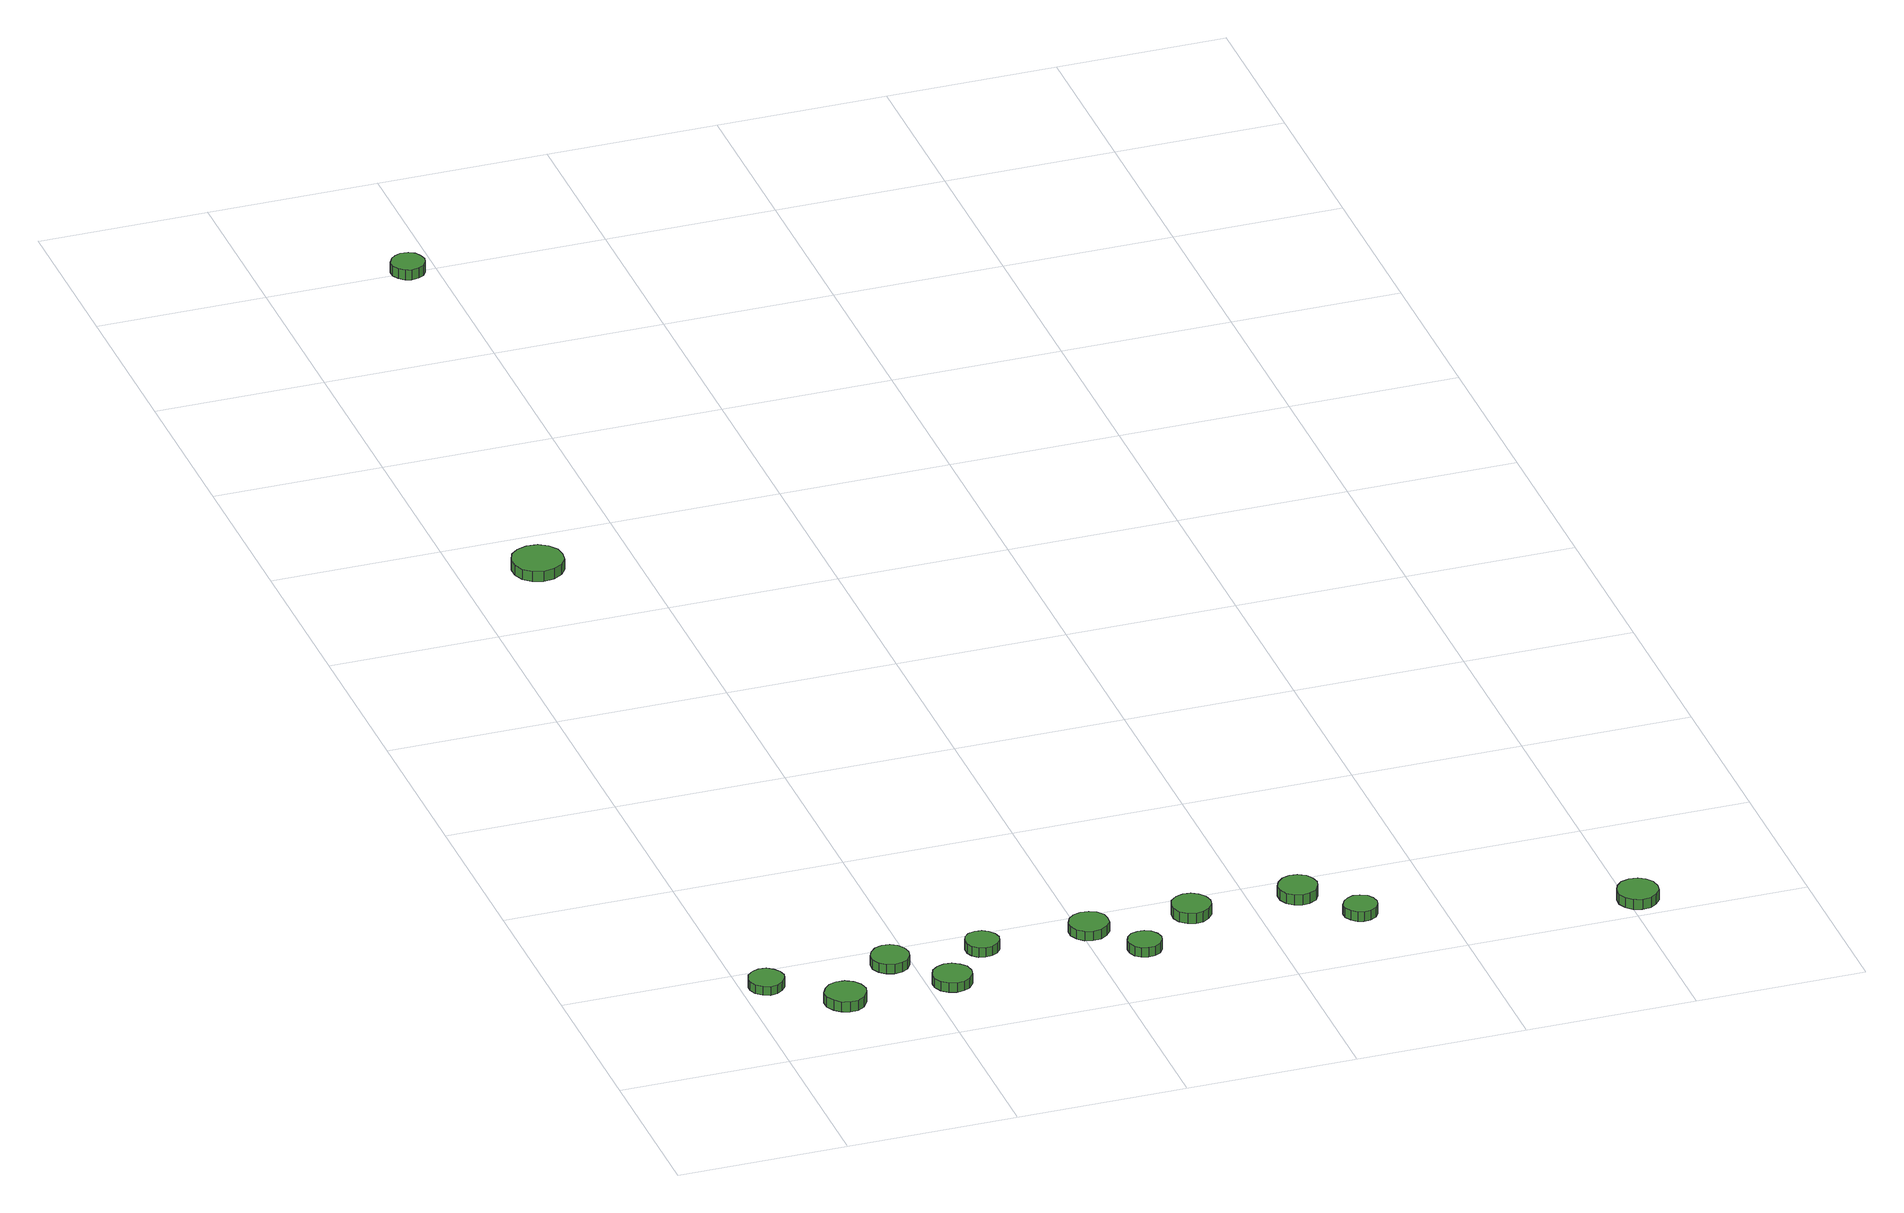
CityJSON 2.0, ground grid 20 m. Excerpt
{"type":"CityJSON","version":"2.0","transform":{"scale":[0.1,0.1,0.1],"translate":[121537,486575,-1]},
"CityObjects":{
"tree1":{"type":"SolitaryVegetationObject","attributes":{"function":"something"},"geometry":[{"type":"MultiSurface","lod":"1","boundaries":[[[0,1,2,3,4,5,6,7,8,9,10,11,12,13,14]],[[15,16,17,18,19,20,21,22,23,24,25,26,27,28,29]],[[0,29,28,1]],[[1,28,27,2]],[[2,27,26,3]],[[3,26,25,4]],[[4,25,24,5]],[[5,24,23,6]],[[6,23,22,7]],[[7,22,21,8]],[[8,21,20,9]],[[9,20,19,10]],[[10,19,18,11]],[[11,18,17,12]],[[12,17,16,13]],[[13,16,15,14]],[[14,15,29,0]]]}]},
"tree2":{"type":"SolitaryVegetationObject","attributes":{"function":"something"},"geometry":[{"type":"MultiSurface","lod":"1","boundaries":[[[30,31,32,33,34,35,36,37,38,39,40,41,42,43,44]],[[45,46,47,48,49,50,51,52,53,54,55,56,57,58,59]],[[30,59,58,31]],[[31,58,57,32]],[[32,57,56,33]],[[33,56,55,34]],[[34,55,54,35]],[[35,54,53,36]],[[36,53,52,37]],[[37,52,51,38]],[[38,51,50,39]],[[39,50,49,40]],[[40,49,48,41]],[[41,48,47,42]],[[42,47,46,43]],[[43,46,45,44]],[[44,45,59,30]]]}]},
"tree3":{"type":"SolitaryVegetationObject","attributes":{"function":"something"},"geometry":[{"type":"MultiSurface","lod":"1","boundaries":[[[60,61,62,63,64,65,66,67,68,69,70,71,72,73,74]],[[75,76,77,78,79,80,81,82,83,84,85,86,87,88,89]],[[60,89,88,61]],[[61,88,87,62]],[[62,87,86,63]],[[63,86,85,64]],[[64,85,84,65]],[[65,84,83,66]],[[66,83,82,67]],[[67,82,81,68]],[[68,81,80,69]],[[69,80,79,70]],[[70,79,78,71]],[[71,78,77,72]],[[72,77,76,73]],[[73,76,75,74]],[[74,75,89,60]]]}]},
"tree4":{"type":"SolitaryVegetationObject","attributes":{"function":"something"},"geometry":[{"type":"MultiSurface","lod":"1","boundaries":[[[90,91,92,93,94,95,96,97,98,99,100,101,102,103,104]],[[105,106,107,108,109,110,111,112,113,114,115,116,117,118,119]],[[90,119,118,91]],[[91,118,117,92]],[[92,117,116,93]],[[93,116,115,94]],[[94,115,114,95]],[[95,114,113,96]],[[96,113,112,97]],[[97,112,111,98]],[[98,111,110,99]],[[99,110,109,100]],[[100,109,108,101]],[[101,108,107,102]],[[102,107,106,103]],[[103,106,105,104]],[[104,105,119,90]]]}]},
"tree5":{"type":"SolitaryVegetationObject","attributes":{"function":"something"},"geometry":[{"type":"MultiSurface","lod":"1","boundaries":[[[120,121,122,123,124,125,126,127,128,129,130,131,132,133,134]],[[135,136,137,138,139,140,141,142,143,144,145,146,147,148,149]],[[120,149,148,121]],[[121,148,147,122]],[[122,147,146,123]],[[123,146,145,124]],[[124,145,144,125]],[[125,144,143,126]],[[126,143,142,127]],[[127,142,141,128]],[[128,141,140,129]],[[129,140,139,130]],[[130,139,138,131]],[[131,138,137,132]],[[132,137,136,133]],[[133,136,135,134]],[[134,135,149,120]]]}]},
"tree6":{"type":"SolitaryVegetationObject","attributes":{"function":"something"},"geometry":[{"type":"MultiSurface","lod":"1","boundaries":[[[150,151,152,153,154,155,156,157,158,159,160,161,162,163,164]],[[165,166,167,168,169,170,171,172,173,174,175,176,177,178,179]],[[150,179,178,151]],[[151,178,177,152]],[[152,177,176,153]],[[153,176,175,154]],[[154,175,174,155]],[[155,174,173,156]],[[156,173,172,157]],[[157,172,171,158]],[[158,171,170,159]],[[159,170,169,160]],[[160,169,168,161]],[[161,168,167,162]],[[162,167,166,163]],[[163,166,165,164]],[[164,165,179,150]]]}]},
"tree7":{"type":"SolitaryVegetationObject","attributes":{"function":"something"},"geometry":[{"type":"MultiSurface","lod":"1","boundaries":[[[180,181,182,183,184,185,186,187,188,189,190,191,192,193,194]],[[195,196,197,198,199,200,201,202,203,204,205,206,207,208,209]],[[180,209,208,181]],[[181,208,207,182]],[[182,207,206,183]],[[183,206,205,184]],[[184,205,204,185]],[[185,204,203,186]],[[186,203,202,187]],[[187,202,201,188]],[[188,201,200,189]],[[189,200,199,190]],[[190,199,198,191]],[[191,198,197,192]],[[192,197,196,193]],[[193,196,195,194]],[[194,195,209,180]]]}]},
"tree8":{"type":"SolitaryVegetationObject","attributes":{"function":"something"},"geometry":[{"type":"MultiSurface","lod":"1","boundaries":[[[210,211,212,213,214,215,216,217,218,219,220,221,222,223,224]],[[225,226,227,228,229,230,231,232,233,234,235,236,237,238,239]],[[210,239,238,211]],[[211,238,237,212]],[[212,237,236,213]],[[213,236,235,214]],[[214,235,234,215]],[[215,234,233,216]],[[216,233,232,217]],[[217,232,231,218]],[[218,231,230,219]],[[219,230,229,220]],[[220,229,228,221]],[[221,228,227,222]],[[222,227,226,223]],[[223,226,225,224]],[[224,225,239,210]]]}]},
"tree9":{"type":"SolitaryVegetationObject","attributes":{"function":"something"},"geometry":[{"type":"MultiSurface","lod":"1","boundaries":[[[240,241,242,243,244,245,246,247,248,249,250,251,252,253,254]],[[255,256,257,258,259,260,261,262,263,264,265,266,267,268,269]],[[240,269,268,241]],[[241,268,267,242]],[[242,267,266,243]],[[243,266,265,244]],[[244,265,264,245]],[[245,264,263,246]],[[246,263,262,247]],[[247,262,261,248]],[[248,261,260,249]],[[249,260,259,250]],[[250,259,258,251]],[[251,258,257,252]],[[252,257,256,253]],[[253,256,255,254]],[[254,255,269,240]]]}]},
"tree10":{"type":"SolitaryVegetationObject","attributes":{"function":"something"},"geometry":[{"type":"MultiSurface","lod":"1","boundaries":[[[270,271,272,273,274,275,276,277,278,279,280,281,282,283,284]],[[285,286,287,288,289,290,291,292,293,294,295,296,297,298,299]],[[270,299,298,271]],[[271,298,297,272]],[[272,297,296,273]],[[273,296,295,274]],[[274,295,294,275]],[[275,294,293,276]],[[276,293,292,277]],[[277,292,291,278]],[[278,291,290,279]],[[279,290,289,280]],[[280,289,288,281]],[[281,288,287,282]],[[282,287,286,283]],[[283,286,285,284]],[[284,285,299,270]]]}]},
"tree11":{"type":"SolitaryVegetationObject","attributes":{"function":"something"},"geometry":[{"type":"MultiSurface","lod":"1","boundaries":[[[300,301,302,303,304,305,306,307,308,309,310,311,312,313,314]],[[315,316,317,318,319,320,321,322,323,324,325,326,327,328,329]],[[300,329,328,301]],[[301,328,327,302]],[[302,327,326,303]],[[303,326,325,304]],[[304,325,324,305]],[[305,324,323,306]],[[306,323,322,307]],[[307,322,321,308]],[[308,321,320,309]],[[309,320,319,310]],[[310,319,318,311]],[[311,318,317,312]],[[312,317,316,313]],[[313,316,315,314]],[[314,315,329,300]]]}]},
"tree12":{"type":"SolitaryVegetationObject","attributes":{"function":"something"},"geometry":[{"type":"MultiSurface","lod":"1","boundaries":[[[330,331,332,333,334,335,336,337,338,339,340,341,342,343,344]],[[345,346,347,348,349,350,351,352,353,354,355,356,357,358,359]],[[330,359,358,331]],[[331,358,357,332]],[[332,357,356,333]],[[333,356,355,334]],[[334,355,354,335]],[[335,354,353,336]],[[336,353,352,337]],[[337,352,351,338]],[[338,351,350,339]],[[339,350,349,340]],[[340,349,348,341]],[[341,348,347,342]],[[342,347,346,343]],[[343,346,345,344]],[[344,345,359,330]]]}]},
"tree13":{"type":"SolitaryVegetationObject","attributes":{"function":"something"},"geometry":[{"type":"MultiSurface","lod":"1","boundaries":[[[360,361,362,363,364,365,366,367,368,369,370,371,372,373,374]],[[375,376,377,378,379,380,381,382,383,384,385,386,387,388,389]],[[360,389,388,361]],[[361,388,387,362]],[[362,387,386,363]],[[363,386,385,364]],[[364,385,384,365]],[[365,384,383,366]],[[366,383,382,367]],[[367,382,381,368]],[[368,381,380,369]],[[369,380,379,370]],[[370,379,378,371]],[[371,378,377,372]],[[372,377,376,373]],[[373,376,375,374]],[[374,375,389,360]]]}]}
},
"vertices":[
[51,167,19],[49,175,19],[44,182,19],[37,187,19],[28,188,19],[20,185,19],[13,179,19],[10,171,19],[10,163,19],[13,155,19],[20,149,19],[28,146,19],[37,147,19],[44,152,19],[49,159,19],[49,159,8],[44,152,8],[37,147,8],[28,146,8],[20,149,8],[13,155,8],[10,163,8],[10,171,8],[13,179,8],[20,185,8],[28,188,8],[37,187,8],[44,182,8],[49,175,8],[51,167,8],
[126,104,22],[124,114,22],[118,122,22],[109,127,22],[99,128,22],[90,125,22],[83,118,22],[78,109,22],[78,99,22],[83,90,22],[90,84,22],[99,80,22],[109,81,22],[118,86,22],[124,95,22],[124,95,9],[118,86,9],[109,81,9],[99,80,9],[90,84,9],[83,90,9],[78,99,9],[78,109,9],[83,118,9],[90,125,9],[99,128,9],[109,127,9],[118,122,9],[124,114,9],[126,104,9],
[198,167,21],[196,176,21],[191,184,21],[183,189,21],[174,190,21],[165,187,21],[158,180,21],[154,172,21],[154,162,21],[158,154,21],[165,148,21],[174,145,21],[183,146,21],[191,150,21],[196,158,21],[196,158,9],[191,150,9],[183,146,9],[174,145,9],[165,148,9],[158,154,9],[154,162,9],[154,172,9],[158,180,9],[165,187,9],[174,190,9],[183,189,9],[191,184,9],[196,176,9],[198,167,9],
[250,102,23],[248,112,23],[242,119,23],[234,124,23],[225,125,23],[216,122,23],[209,116,23],[205,107,23],[205,98,23],[209,89,23],[216,83,23],[225,80,23],[234,81,23],[242,85,23],[248,93,23],[248,93,11],[242,85,11],[234,81,11],[225,80,11],[216,83,11],[209,89,11],[205,98,11],[205,107,11],[209,116,11],[216,122,11],[225,125,11],[234,124,11],[242,119,11],[248,112,11],[250,102,11],
[304,166,21],[302,174,21],[297,181,21],[290,185,21],[282,186,21],[274,184,21],[268,178,21],[265,171,21],[265,162,21],[268,155,21],[274,149,21],[282,147,21],[290,148,21],[297,152,21],[302,158,21],[302,158,9],[297,152,9],[290,148,9],[282,147,9],[274,149,9],[268,155,9],[265,162,9],[265,171,9],[268,178,9],[274,184,9],[282,186,9],[290,185,9],[297,181,9],[302,174,9],[304,166,9],
[120,1129,22],[118,1141,22],[111,1151,22],[100,1158,22],[87,1159,22],[75,1155,22],[66,1147,22],[61,1135,22],[61,1123,22],[66,1111,22],[75,1103,22],[87,1099,22],[100,1101,22],[111,1107,22],[118,1117,22],[118,1117,9],[111,1107,9],[100,1101,9],[87,1099,9],[75,1103,9],[66,1111,9],[61,1123,9],[61,1135,9],[66,1147,9],[75,1155,9],[87,1159,9],[100,1158,9],[111,1151,9],[118,1141,9],[120,1129,9],
[432,166,21],[431,175,21],[425,183,21],[417,187,21],[407,188,21],[398,185,21],[391,179,21],[387,170,21],[387,161,21],[391,152,21],[398,146,21],[407,143,21],[417,144,21],[425,149,21],[431,156,21],[431,156,9],[425,149,9],[417,144,9],[407,143,9],[398,146,9],[391,152,9],[387,161,9],[387,170,9],[391,179,9],[398,185,9],[407,188,9],[417,187,9],[425,183,9],[431,175,9],[432,166,9],
[474,103,24],[472,111,24],[467,118,24],[460,122,24],[452,122,24],[444,120,24],[438,114,24],[435,107,24],[435,99,24],[438,91,24],[444,86,24],[452,84,24],[460,84,24],[467,88,24],[472,95,24],[472,95,12],[467,88,12],[460,84,12],[452,84,12],[444,86,12],[438,91,12],[435,99,12],[435,107,12],[438,114,12],[444,120,12],[452,122,12],[460,122,12],[467,118,12],[472,111,12],[474,103,12],
[553,165,22],[551,174,22],[545,182,22],[537,187,22],[528,188,22],[519,185,22],[511,178,22],[508,170,22],[508,160,22],[511,151,22],[519,145,22],[528,142,22],[537,143,22],[545,148,22],[551,155,22],[551,155,9],[545,148,9],[537,143,9],[528,142,9],[519,145,9],[511,151,9],[508,160,9],[508,170,9],[511,178,9],[519,185,9],[528,188,9],[537,187,9],[545,182,9],[551,174,9],[553,165,9],
[678,164,23],[676,173,23],[671,181,23],[662,186,23],[653,187,23],[644,184,23],[637,177,23],[633,169,23],[633,159,23],[637,150,23],[644,144,23],[653,141,23],[662,142,23],[671,147,23],[676,155,23],[676,155,10],[671,147,10],[662,142,10],[653,141,10],[644,144,10],[637,150,10],[633,159,10],[633,169,10],[637,177,10],[644,184,10],[653,187,10],[662,186,10],[671,181,10],[676,173,10],[678,164,10],
[186,1797,25],[184,1805,25],[180,1812,25],[173,1816,25],[164,1817,25],[157,1814,25],[151,1809,25],[147,1801,25],[147,1793,25],[151,1786,25],[157,1780,25],[164,1778,25],[173,1779,25],[180,1783,25],[184,1789,25],[184,1789,12],[180,1783,12],[173,1779,12],[164,1778,12],[157,1780,12],[151,1786,12],[147,1793,12],[147,1801,12],[151,1809,12],[157,1814,12],[164,1817,12],[173,1816,12],[180,1812,12],[184,1805,12],[186,1797,12],
[727,100,24],[725,108,24],[721,115,24],[713,119,24],[705,120,24],[698,117,24],[692,112,24],[688,104,24],[688,96,24],[692,89,24],[698,83,24],[705,81,24],[713,82,24],[721,86,24],[725,92,24],[725,92,12],[721,86,12],[713,82,12],[705,81,12],[698,83,12],[692,89,12],[688,96,12],[688,104,12],[692,112,12],[698,117,12],[705,120,12],[713,119,12],[721,115,12],[725,108,12],[727,100,12],
[1033,28,26],[1031,38,26],[1025,46,26],[1017,51,26],[1007,52,26],[997,49,26],[990,42,26],[986,33,26],[986,23,26],[990,14,26],[997,7,26],[1007,4,26],[1017,5,26],[1025,10,26],[1031,18,26],[1031,18,13],[1025,10,13],[1017,5,13],[1007,4,13],[997,7,13],[990,14,13],[986,23,13],[986,33,13],[990,42,13],[997,49,13],[1007,52,13],[1017,51,13],[1025,46,13],[1031,38,13],[1033,28,13]
]}
